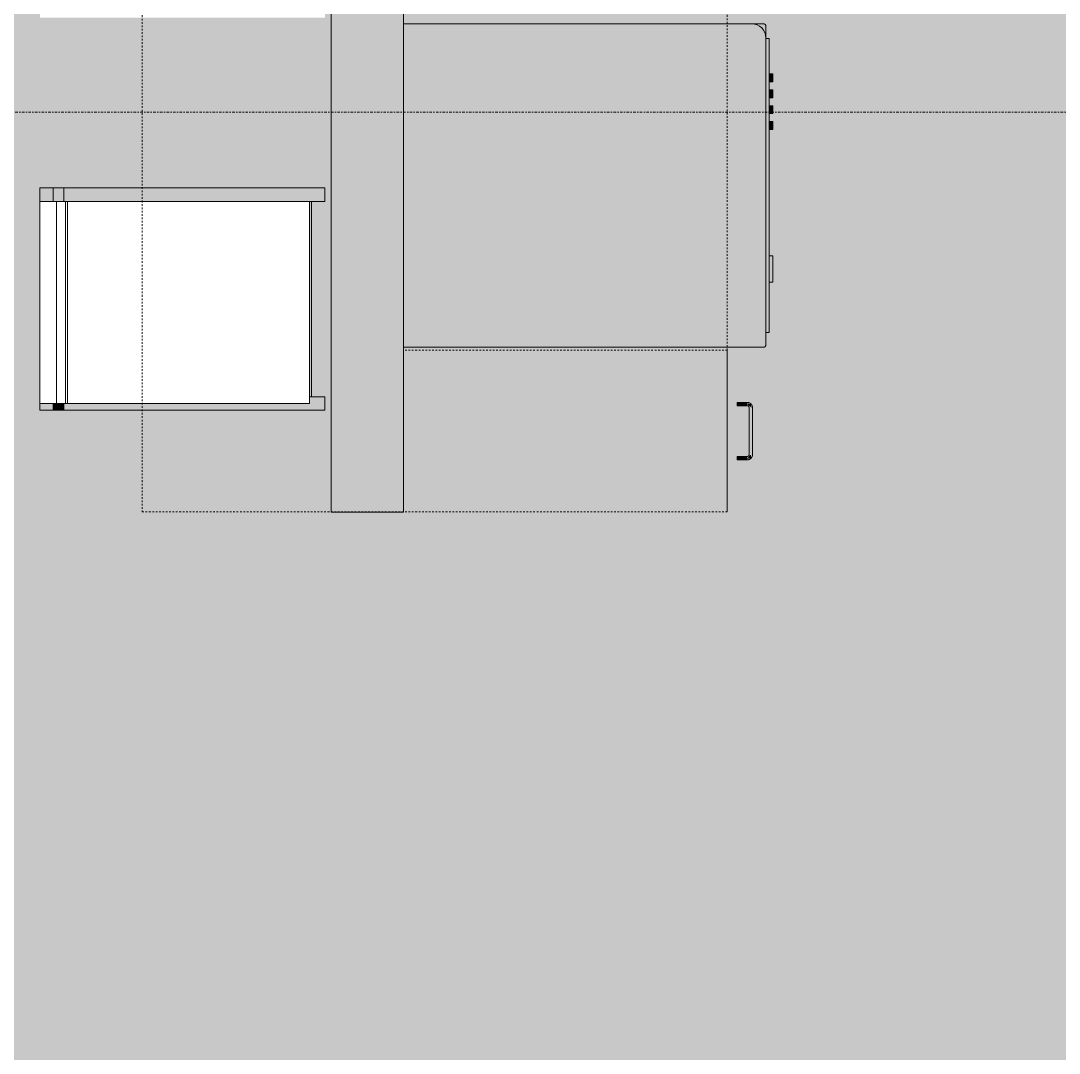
# Model space of a CAD drawing. Header units: inches. Extents: x -4218 to -1814, y 9706 to 12426.
# Drawn here: x -3633.9 to -3556.9, y 10974.4 to 11051 of the extents above; entities that cross this region are included whole.
import ezdxf

# ---------------------------------------------------------------- set-up
doc = ezdxf.new("R2010")
doc.units = ezdxf.units.IN
doc.header["$MEASUREMENT"] = 0
doc.linetypes.add('Dash', pattern=[0.25, 0.125, -0.125])
doc.linetypes.add('Dash Dot 3_16_', pattern=[0.3125, 0.1875, -0.0625, 0, -0.0625])
for name, color, linetype, lineweight in [('0-1', 7, 'Continuous', 5), ('0-2', 10, 'Continuous', 13), ('A-ANNO-SYMB-1', 150, 'Dash Dot 3_16_', 9), ('A-AREA-PATT-4', 41, 'Continuous', 9), ('A-WALL-1', 8, 'Continuous', 5), ('A-WALL-3', 10, 'Continuous', 13), ('I-FURN-1', 7, 'Continuous', 9), ('I-FURN-2', 9, 'Continuous', 9), ('Q-CASE', 31, 'Continuous', 9), ('Q-CASE-HDLN-1', 7, 'Dash', 9), ('Q-CASE-HDLN-2', 31, 'Continuous', 9), ('Q-SPCQ-1', 7, 'Continuous', 9), ('Q-SPCQ-2', 55, 'Continuous', 9)]:
    doc.layers.add(name, color=color, linetype=linetype, lineweight=lineweight)

# ---------------------------------------------------------------- blocks, each defined once
blk = doc.blocks.new('OD_CW_Countertop - OD_CW_Countertop-2487585-FLOOR PLAN - 3RD FLOOR')
at = {"layer": 'Q-CASE-HDLN-1'}
for p, q in [((109.338, 24), (0.738, 24)), ((0.738, 24), (0.738, -19.375)), ((0.738, -19.375), (97.088, -19.375))]:
    blk.add_line(p, q, dxfattribs=at)
blk = doc.blocks.new('Dishwasher_15404 - 34_ counter-547918-FLOOR PLAN - 3RD FLOOR')
at = {"layer": 'Q-SPCQ-2'}
for points in [[(0, 0), (26.678, 0), (26.875, 0.197), (26.838, 23.206), (26.678, 23.533), (26.561, 23.686), (26.299, 23.873), (26.081, 23.963), (25.803, 24), (0, 24), (0, 6.562)], [(26.875, 22.928), (26.875, 23.803), (26.817, 23.942), (26.588, 24), (26.081, 23.963), (26.339, 23.856), (26.561, 23.686), (26.731, 23.464), (26.838, 23.206)], [(27.125, 1.093), (27.125, 22.907), (26.875, 22.907), (26.875, 1.093)], [(27.375, 19.693), (27.375, 20.284), (27.125, 20.284), (27.125, 19.693)], [(27.375, 18.512), (27.375, 19.103), (27.125, 19.103), (27.125, 18.512)], [(27.375, 17.331), (27.375, 17.922), (27.125, 17.922), (27.125, 17.331)], [(27.375, 16.15), (27.375, 16.741), (27.125, 16.741), (27.125, 16.15)], [(27.375, 5.808), (27.375, 6.793), (27.125, 6.759), (27.125, 5.808)], [(27.375, 4.824), (27.375, 5.808), (27.125, 5.808), (27.125, 4.824)]]:
    blk.add_hatch(color=256, dxfattribs=at).paths.add_polyline_path(points, flags=0)
at = {"layer": 'Q-SPCQ-1'}
for p, q in [((25.803, 24), (0, 24)), ((26.678, 24), (25.803, 24)), ((26.875, 22.928), (26.875, 23.803)), ((26.875, 0.197), (26.875, 22.928)), ((26.875, 22.907), (27.125, 22.907)), ((27.125, 22.907), (27.125, 1.093)), ((27.375, 20.284), (27.125, 20.284)), ((27.375, 20.284), (27.375, 19.693)), ((27.125, 19.693), (27.375, 19.693)), ((27.375, 19.103), (27.125, 19.103)), ((27.125, 18.512), (27.375, 18.512)), ((27.375, 19.103), (27.375, 18.512)), ((27.375, 17.922), (27.125, 17.922)), ((27.375, 17.922), (27.375, 17.331)), ((27.125, 17.331), (27.375, 17.331)), ((27.375, 16.741), (27.125, 16.741)), ((27.375, 16.741), (27.375, 16.15)), ((27.125, 16.15), (27.375, 16.15)), ((27.375, 6.793), (27.125, 6.793)), ((27.375, 6.793), (27.375, 5.808)), ((27.375, 5.808), (27.375, 4.824)), ((27.125, 4.824), (27.375, 4.824)), ((26.875, 1.093), (27.125, 1.093)), ((0, 0), (26.678, 0))]:
    blk.add_line(p, q, dxfattribs=at)
for centre, radius, start, end in [((25.803, 22.928), 1.072, 360, 90), ((26.678, 23.803), 0.197, 0, 90), ((26.678, 0.197), 0.197, 270, 360), ((26.678, 0.197), 0.197, 270, 345)]:
    blk.add_arc(centre, radius, start, end, dxfattribs=at)
blk = doc.blocks.new('Bar_Stool_6722_1_ - Bar_Stool_6722_1_-1229311-FLOOR PLAN - 3RD FLOOR')
at = {"layer": 'I-FURN-2'}
for points in [[(1, 19.223), (1, 21.133), (0, 21.133), (0, 19.214), (1, 19.214)], [(16.5, 19.692), (16.5, 21.133), (15.5, 21.133), (15.5, 19.986), (16, 19.986), (16, 19.214), (16.5, 19.214)], [(15.5, 20.135), (1, 20.135), (1, 19.986), (15.5, 19.986), (15.5, 20.057)], [(0.5, 18.077), (0.5, 19.214), (0, 19.214), (0, 17.718), (0.5, 17.718)], [(1, 18.709), (1, 19.214), (0.5, 19.214), (0.5, 17.718), (1, 17.718), (1, 18.437)], [(16.5, 17.972), (16.5, 19.214), (16, 19.214), (16, 17.718), (16.5, 17.718)], [(1, 17.718), (0, 17.718), (0, 1.78), (1, 1.78), (1, 17.634)], [(16.5, 17.718), (16, 17.718), (16, 1.78), (16.5, 1.78), (16.5, 16.359)], [(1, 1.78), (0, 1.78), (0, 0.985), (1, 0.985), (1, 1.73)], [(16.5, 1.305), (16.5, 1.78), (16, 1.78), (16, 0.985), (16.5, 0.985), (16.5, 1.251)], [(1, 0.46), (1, 0.985), (0, 0.985), (0, 0), (1, 0), (1, 0.303)], [(16.5, 0.46), (16.5, 0.985), (16, 0.985), (16, 0), (16.5, 0), (16.5, 0.313)]]:
    blk.add_hatch(color=256, dxfattribs=at).paths.add_polyline_path(points, flags=0)
at = {"layer": 'I-FURN-1'}
for p, q in [((0, 19.214), (0, 21.133)), ((1, 21.133), (0, 21.133)), ((1, 21.133), (1, 20.135)), ((15.5, 20.135), (15.5, 21.133)), ((16.5, 21.133), (15.5, 21.133)), ((16.5, 21.133), (16.5, 19.214)), ((1, 20.135), (15.5, 20.135)), ((1, 20.135), (1, 20.057)), ((1, 20.057), (1, 19.986)), ((15.5, 20.057), (15.5, 20.135)), ((15.5, 19.983), (15.5, 20.057)), ((16, 19.999), (1, 19.999)), ((1, 19.886), (1, 19.986)), ((1, 17.634), (1, 19.886)), ((16, 19.986), (16, 19.886)), ((16, 19.886), (16, 17.634)), ((0, 17.718), (0, 19.214)), ((16.5, 19.214), (16.5, 17.718)), ((0, 1.78), (0, 17.718)), ((16.5, 17.718), (16.5, 1.78)), ((1, 2.034), (1, 17.634)), ((16, 17.634), (16, 2.034)), ((1, 1.78), (0, 1.78)), ((0, 1.78), (0, 0.985)), ((1, 1.906), (1, 2.034)), ((16, 2.034), (1, 2.034)), ((1, 1.241), (1, 1.906)), ((16, 1.906), (1, 1.906)), ((16, 2.034), (16, 1.906)), ((16, 1.906), (16, 1.241)), ((16.5, 1.78), (16, 1.78)), ((16.5, 0.985), (16.5, 1.78)), ((1, 0.985), (0, 0.985)), ((0, 0.985), (0, 0)), ((1, 0), (1, 1.241)), ((1, 1.241), (16, 1.241)), ((16, 1.241), (16, 0)), ((16.5, 0.985), (16, 0.985)), ((16.5, 0), (16.5, 0.985)), ((0, 0), (1, 0)), ((16, 0), (16.5, 0)), ((1, 0), (16, 0))]:
    blk.add_line(p, q, dxfattribs=at)
blk = doc.blocks.new('Drawer_Base_Cabinet_3_drawer_12205 - 12_-2354592-FLOOR PLAN - 3RD FLOOR')
at = {"layer": 'Q-CASE'}
for points in [[(-1.383, -25.5), (-1.142, -25.5), (-1.174, -24.75), (-1.383, -24.75), (-1.383, -25.447)], [(2.617, -25.5), (2.858, -25.5), (2.826, -24.75), (2.617, -24.75)], [(-1.325, -25.5), (-1.262, -25.768), (-1.012, -25.782), (-1.047, -25.687), (-1.295, -25.5)], [(-1.012, -25.75), (-1.012, -25.875), (2.488, -25.838), (2.488, -25.625), (-1.012, -25.662), (-1.012, -25.718)], [(2.488, -25.812), (2.756, -25.75), (2.77, -25.5), (2.675, -25.535), (2.488, -25.782)]]:
    blk.add_hatch(color=256, dxfattribs=at).paths.add_polyline_path(points, flags=0)
at = {"layer": 'Q-CASE-HDLN-1'}
for p, q in [((6.738, 0), (-5.262, 0)), ((-5.262, -24), (-5.262, 0)), ((6.738, -24), (6.738, 0)), ((6.738, -24), (-5.262, -24))]:
    blk.add_line(p, q, dxfattribs=at)
at = {"layer": 'Q-CASE-HDLN-2'}
for p, q in [((-1.387, -24.75), (-1.387, -25.5)), ((-1.387, -24.75), (-1.383, -24.75)), ((-1.383, -24.75), (-1.387, -24.75)), ((-1.387, -24.75), (-1.387, -25.5)), ((-1.387, -24.75), (-1.383, -24.75)), ((-1.383, -24.75), (-1.387, -24.75)), ((-1.387, -24.75), (-1.387, -25.5)), ((-1.387, -24.75), (-1.137, -24.75)), ((-1.383, -24.75), (-1.387, -24.75)), ((-1.142, -24.75), (-1.137, -24.75)), ((-1.137, -24.75), (-1.142, -24.75)), ((-1.142, -24.75), (-1.137, -24.75)), ((-1.137, -24.75), (-1.142, -24.75)), ((-1.137, -24.75), (-1.142, -24.75)), ((-1.137, -25.5), (-1.137, -24.75)), ((-1.137, -25.5), (-1.137, -24.75)), ((-1.137, -25.5), (-1.137, -24.75)), ((2.613, -24.75), (2.613, -25.5)), ((2.617, -24.75), (2.613, -24.75)), ((2.613, -24.75), (2.617, -24.75)), ((2.613, -24.75), (2.613, -25.5)), ((2.617, -24.75), (2.613, -24.75)), ((2.613, -24.75), (2.617, -24.75)), ((2.613, -24.75), (2.613, -25.5)), ((2.617, -24.75), (2.613, -24.75)), ((2.613, -24.75), (2.863, -24.75)), ((2.863, -24.75), (2.858, -24.75)), ((2.858, -24.75), (2.863, -24.75)), ((2.863, -24.75), (2.858, -24.75)), ((2.858, -24.75), (2.863, -24.75)), ((2.863, -24.75), (2.858, -24.75)), ((2.863, -25.5), (2.863, -24.75)), ((2.863, -25.5), (2.863, -24.75)), ((2.863, -25.5), (2.863, -24.75)), ((2.488, -25.625), (-1.012, -25.625)), ((-1.012, -25.875), (2.488, -25.875))]:
    blk.add_line(p, q, dxfattribs=at)
at = {"layer": 'Q-CASE-HDLN-2', "flags": 128}
for points in [[(-1.387, -25.5), (-1.387, -25.515), (-1.386, -25.53), (-1.385, -25.545), (-1.383, -25.56), (-1.38, -25.575), (-1.377, -25.589), (-1.373, -25.604), (-1.368, -25.618), (-1.363, -25.632), (-1.358, -25.646), (-1.352, -25.66), (-1.345, -25.673), (-1.338, -25.686), (-1.33, -25.699), (-1.322, -25.712), (-1.313, -25.724), (-1.304, -25.736), (-1.294, -25.747), (-1.284, -25.758)], [(-1.387, -25.5), (-1.387, -25.515), (-1.386, -25.53), (-1.385, -25.545), (-1.383, -25.56), (-1.38, -25.575), (-1.377, -25.589), (-1.373, -25.604), (-1.368, -25.618), (-1.363, -25.632), (-1.358, -25.646), (-1.352, -25.66), (-1.345, -25.673), (-1.338, -25.686), (-1.33, -25.699), (-1.322, -25.712), (-1.313, -25.724), (-1.304, -25.736), (-1.294, -25.747), (-1.284, -25.758)], [(-1.387, -25.5), (-1.387, -25.515), (-1.386, -25.53), (-1.385, -25.545), (-1.383, -25.56), (-1.38, -25.575), (-1.377, -25.589), (-1.373, -25.604), (-1.368, -25.618), (-1.363, -25.632), (-1.358, -25.646), (-1.352, -25.66), (-1.345, -25.673), (-1.338, -25.686), (-1.33, -25.699), (-1.322, -25.712), (-1.313, -25.724), (-1.304, -25.736), (-1.294, -25.747), (-1.284, -25.758), (-1.274, -25.769), (-1.263, -25.779), (-1.251, -25.789), (-1.239, -25.798), (-1.227, -25.807), (-1.215, -25.816), (-1.202, -25.823), (-1.189, -25.831), (-1.176, -25.838), (-1.162, -25.844), (-1.148, -25.85), (-1.134, -25.855), (-1.12, -25.859), (-1.105, -25.863), (-1.091, -25.867), (-1.076, -25.87), (-1.061, -25.872), (-1.046, -25.873), (-1.031, -25.875), (-1.016, -25.875), (-1.012, -25.875)], [(-1.263, -25.779), (-1.251, -25.789), (-1.239, -25.798), (-1.227, -25.807), (-1.215, -25.816), (-1.202, -25.823), (-1.189, -25.831), (-1.176, -25.838), (-1.162, -25.844), (-1.148, -25.85), (-1.134, -25.855), (-1.12, -25.859), (-1.105, -25.863), (-1.091, -25.867), (-1.076, -25.87), (-1.061, -25.872), (-1.046, -25.873), (-1.031, -25.875), (-1.016, -25.875), (-1.012, -25.875)], [(-1.263, -25.779), (-1.251, -25.789), (-1.239, -25.798), (-1.227, -25.807), (-1.215, -25.816), (-1.202, -25.823), (-1.189, -25.831), (-1.176, -25.838), (-1.162, -25.844), (-1.148, -25.85), (-1.134, -25.855), (-1.12, -25.859), (-1.105, -25.863), (-1.091, -25.867), (-1.076, -25.87), (-1.061, -25.872), (-1.046, -25.873), (-1.031, -25.875), (-1.016, -25.875), (-1.012, -25.875)], [(-1.012, -25.625), (-1.017, -25.625), (-1.022, -25.625), (-1.027, -25.624), (-1.032, -25.623), (-1.037, -25.623), (-1.042, -25.621), (-1.047, -25.62), (-1.052, -25.619), (-1.056, -25.617), (-1.061, -25.615), (-1.066, -25.613), (-1.07, -25.611), (-1.074, -25.608), (-1.079, -25.606), (-1.083, -25.603), (-1.087, -25.6), (-1.091, -25.597), (-1.095, -25.594), (-1.098, -25.591), (-1.102, -25.587), (-1.105, -25.583), (-1.109, -25.58), (-1.112, -25.576), (-1.115, -25.572), (-1.117, -25.568), (-1.12, -25.563), (-1.123, -25.559), (-1.125, -25.554), (-1.127, -25.55), (-1.129, -25.545), (-1.131, -25.541), (-1.132, -25.536), (-1.133, -25.531), (-1.135, -25.526), (-1.135, -25.521), (-1.136, -25.516), (-1.137, -25.511), (-1.137, -25.506), (-1.137, -25.501), (-1.137, -25.5)], [(-1.012, -25.625), (-1.017, -25.625), (-1.022, -25.625), (-1.027, -25.624), (-1.032, -25.623), (-1.037, -25.623), (-1.042, -25.621), (-1.047, -25.62), (-1.052, -25.619), (-1.056, -25.617), (-1.061, -25.615), (-1.066, -25.613), (-1.07, -25.611), (-1.074, -25.608), (-1.079, -25.606), (-1.083, -25.603), (-1.087, -25.6), (-1.091, -25.597), (-1.095, -25.594), (-1.098, -25.591), (-1.102, -25.587), (-1.105, -25.583), (-1.109, -25.58), (-1.112, -25.576), (-1.115, -25.572), (-1.117, -25.568), (-1.12, -25.563), (-1.123, -25.559), (-1.125, -25.554), (-1.127, -25.55), (-1.129, -25.545), (-1.131, -25.541), (-1.132, -25.536), (-1.133, -25.531), (-1.135, -25.526), (-1.135, -25.521), (-1.136, -25.516), (-1.137, -25.511), (-1.137, -25.506), (-1.137, -25.501), (-1.137, -25.5)], [(-1.012, -25.625), (-1.017, -25.625), (-1.022, -25.625), (-1.027, -25.624), (-1.032, -25.623), (-1.037, -25.623), (-1.042, -25.621), (-1.047, -25.62), (-1.052, -25.619), (-1.056, -25.617), (-1.061, -25.615), (-1.066, -25.613), (-1.07, -25.611), (-1.074, -25.608), (-1.079, -25.606), (-1.083, -25.603), (-1.087, -25.6), (-1.091, -25.597), (-1.095, -25.594), (-1.098, -25.591), (-1.102, -25.587), (-1.105, -25.583), (-1.109, -25.58), (-1.112, -25.576), (-1.115, -25.572), (-1.117, -25.568), (-1.12, -25.563), (-1.123, -25.559), (-1.125, -25.554), (-1.127, -25.55), (-1.129, -25.545), (-1.131, -25.541), (-1.132, -25.536), (-1.133, -25.531), (-1.135, -25.526), (-1.135, -25.521), (-1.136, -25.516), (-1.137, -25.511), (-1.137, -25.506), (-1.137, -25.501), (-1.137, -25.5)], [(2.488, -25.875), (2.503, -25.875), (2.518, -25.874), (2.533, -25.872), (2.547, -25.87), (2.562, -25.868), (2.577, -25.864), (2.591, -25.86), (2.606, -25.856), (2.62, -25.851), (2.634, -25.845), (2.647, -25.839), (2.661, -25.833), (2.674, -25.825), (2.687, -25.818), (2.699, -25.81), (2.712, -25.801), (2.724, -25.792), (2.735, -25.782), (2.746, -25.772), (2.757, -25.761), (2.767, -25.75), (2.777, -25.739), (2.786, -25.727), (2.795, -25.715), (2.803, -25.703), (2.811, -25.69), (2.818, -25.677), (2.825, -25.663), (2.832, -25.65), (2.837, -25.636), (2.842, -25.622), (2.847, -25.608), (2.851, -25.593), (2.854, -25.578), (2.857, -25.564), (2.86, -25.549), (2.861, -25.534), (2.862, -25.519), (2.863, -25.504), (2.863, -25.5)], [(2.613, -25.5), (2.613, -25.505), (2.612, -25.51), (2.612, -25.515), (2.611, -25.52), (2.61, -25.525), (2.609, -25.53), (2.608, -25.535), (2.606, -25.539), (2.605, -25.544), (2.603, -25.549), (2.601, -25.553), (2.599, -25.558), (2.596, -25.562), (2.594, -25.566), (2.591, -25.571), (2.588, -25.575), (2.585, -25.579), (2.582, -25.582), (2.578, -25.586), (2.575, -25.59), (2.571, -25.593), (2.567, -25.596), (2.563, -25.599), (2.559, -25.602), (2.555, -25.605), (2.551, -25.608), (2.547, -25.61), (2.542, -25.613), (2.538, -25.615), (2.533, -25.617), (2.528, -25.618), (2.524, -25.62), (2.519, -25.621), (2.514, -25.622), (2.509, -25.623), (2.504, -25.624), (2.499, -25.624), (2.494, -25.625), (2.489, -25.625), (2.488, -25.625)], [(2.488, -25.875), (2.503, -25.875), (2.518, -25.874), (2.533, -25.872), (2.547, -25.87), (2.562, -25.868), (2.577, -25.864), (2.591, -25.86), (2.606, -25.856), (2.62, -25.851), (2.634, -25.845), (2.647, -25.839), (2.661, -25.833), (2.674, -25.825), (2.687, -25.818), (2.699, -25.81), (2.712, -25.801), (2.724, -25.792), (2.735, -25.782), (2.746, -25.772)], [(2.488, -25.875), (2.503, -25.875), (2.518, -25.874), (2.533, -25.872), (2.547, -25.87), (2.562, -25.868), (2.577, -25.864), (2.591, -25.86), (2.606, -25.856), (2.62, -25.851), (2.634, -25.845), (2.647, -25.839), (2.661, -25.833), (2.674, -25.825), (2.687, -25.818), (2.699, -25.81), (2.712, -25.801), (2.724, -25.792), (2.735, -25.782), (2.746, -25.772)], [(2.613, -25.5), (2.613, -25.505), (2.612, -25.51), (2.612, -25.515), (2.611, -25.52), (2.61, -25.525), (2.609, -25.53), (2.608, -25.535), (2.606, -25.539), (2.605, -25.544), (2.603, -25.549), (2.601, -25.553), (2.599, -25.558), (2.596, -25.562), (2.594, -25.566), (2.591, -25.571), (2.588, -25.575), (2.585, -25.579), (2.582, -25.582), (2.578, -25.586), (2.575, -25.59), (2.571, -25.593), (2.567, -25.596), (2.563, -25.599), (2.559, -25.602), (2.555, -25.605), (2.551, -25.608), (2.547, -25.61), (2.542, -25.613), (2.538, -25.615), (2.533, -25.617), (2.528, -25.618), (2.524, -25.62), (2.519, -25.621), (2.514, -25.622), (2.509, -25.623), (2.504, -25.624), (2.499, -25.624), (2.494, -25.625), (2.489, -25.625)], [(2.613, -25.5), (2.613, -25.505), (2.612, -25.51), (2.612, -25.515), (2.611, -25.52), (2.61, -25.525), (2.609, -25.53), (2.608, -25.535), (2.606, -25.539), (2.605, -25.544), (2.603, -25.549), (2.601, -25.553), (2.599, -25.558), (2.596, -25.562), (2.594, -25.566), (2.591, -25.571), (2.588, -25.575), (2.585, -25.579), (2.582, -25.582), (2.578, -25.586), (2.575, -25.59), (2.571, -25.593), (2.567, -25.596), (2.563, -25.599), (2.559, -25.602), (2.555, -25.605), (2.551, -25.608), (2.547, -25.61), (2.542, -25.613), (2.538, -25.615), (2.533, -25.617), (2.528, -25.618), (2.524, -25.62), (2.519, -25.621), (2.514, -25.622), (2.509, -25.623), (2.504, -25.624), (2.499, -25.624), (2.494, -25.625), (2.489, -25.625)], [(2.767, -25.75), (2.777, -25.739), (2.786, -25.727), (2.795, -25.715), (2.803, -25.703), (2.811, -25.69), (2.818, -25.677), (2.825, -25.663), (2.832, -25.65), (2.837, -25.636), (2.842, -25.622), (2.847, -25.608), (2.851, -25.593), (2.854, -25.578), (2.857, -25.564), (2.86, -25.549), (2.861, -25.534), (2.862, -25.519), (2.863, -25.504), (2.863, -25.5)], [(2.767, -25.75), (2.777, -25.739), (2.786, -25.727), (2.795, -25.715), (2.803, -25.703), (2.811, -25.69), (2.818, -25.677), (2.825, -25.663), (2.832, -25.65), (2.837, -25.636), (2.842, -25.622), (2.847, -25.608), (2.851, -25.593), (2.854, -25.578), (2.857, -25.564), (2.86, -25.549), (2.861, -25.534), (2.862, -25.519), (2.863, -25.504), (2.863, -25.5)]]:
    blk.add_lwpolyline(points, dxfattribs=at)
blk = doc.blocks.new('CTR - 1st Phase - Unit Layouts_rvt-1-FLOOR PLAN - 3RD FLOOR')
at = {"layer": 'A-WALL-1'}
h = blk.add_hatch(color=256, dxfattribs=at)
h.paths.add_polyline_path([(-3610.924, 11014.589), (-3605.549, 11014.589), (-3605.549, 11110.939), (-3610.924, 11110.939), (-3610.924, 11022.491)], flags=0)
h.paths.add_polyline_path([(-3605.924, 11108.69), (-3606.412, 11108.69), (-3606.412, 11110.189), (-3605.924, 11110.189), (-3605.924, 11109.189)], flags=0)
at = {"layer": 'A-WALL-3'}
for p, q in [((-3610.924, 11014.589), (-3610.924, 11110.939)), ((-3605.549, 11110.939), (-3605.549, 11014.589)), ((-3610.924, 11014.589), (-3605.549, 11014.589))]:
    blk.add_line(p, q, dxfattribs=at)
at = {"layer": '0-2'}
for name, p, rotation in [('OD_CW_Countertop - OD_CW_Countertop-2487585-FLOOR PLAN - 3RD FLOOR', (-3600.924, 11013.852), 90.0000000000042), ('Bar_Stool_6722_1_ - Bar_Stool_6722_1_-1229311-FLOOR PLAN - 3RD FLOOR', (-3632.513, 11038.638), 270.0000000000968), ('Drawer_Base_Cabinet_3_drawer_12205 - 12_-2354592-FLOOR PLAN - 3RD FLOOR', (-3605.549, 11019.852), 90.0000000000325)]:
    blk.add_blockref(name, p, dxfattribs=dict(at, rotation=rotation))
blk.add_blockref('Dishwasher_15404 - 34_ counter-547918-FLOOR PLAN - 3RD FLOOR', (-3605.549, 11026.814), dxfattribs=at)

msp = doc.modelspace()

# ---------------------------------------------------------------- hatches: boundary and pattern name
at = {"layer": 'A-AREA-PATT-4'}
h = msp.add_hatch(color=256, dxfattribs=at)
h.paths.add_polyline_path([(-3519.74874, 10916.70734), (-3555.74874, 10916.70734), (-3555.74874, 10918.45734), (-3519.74874, 10918.45734), (-3519.74874, 10917.33234)], flags=0)
h.paths.add_polyline_path([(-3505.92374, 10971.4894), (-3541.92374, 10971.4894), (-3541.92374, 10973.2394), (-3505.92374, 10973.2394), (-3505.92374, 10972.1144)], flags=0)
h.paths.add_polyline_path([(-3851.84874, 10841.1894), (-3619.99874, 10841.1894), (-3619.99874, 10868.82529), (-3615.24874, 10868.82529), (-3615.24874, 10841.1894), (-3555.37105, 10841.1894), (-3555.37105, 10848.91562), (-3555.24408, 10849.88003), (-3554.87183, 10850.77873), (-3554.27967, 10851.55045), (-3553.50794, 10852.14262), (-3552.60925, 10852.51487), (-3551.56852, 10852.64184), (-3550.25649, 10852.64184), (-3550.60421, 10855.66562), (-3551.79596, 10856.66562), (-3552.36273, 10857.66562), (-3552.63067, 10858.66562), (-3552.80767, 10859.66942), (-3552.89483, 10860.66562), (-3552.72052, 10862.65801), (-3552.18258, 10864.66562), (-3551.45464, 10866.66562), (-3550.52202, 10868.66562), (-3549.13459, 10870.66562), (-3548.13459, 10871.66562), (-3547.26857, 10872.16562), (-3545.89483, 10872.66562), (-3544.89483, 10872.66562), (-3543.52109, 10872.16562), (-3542.65506, 10871.66562), (-3541.65506, 10870.66562), (-3540.26763, 10868.66562), (-3539.33502, 10866.66562), (-3538.60708, 10864.66562), (-3538.06914, 10862.65801), (-3537.89483, 10860.66562), (-3538.06914, 10859.17514), (-3538.15898, 10858.66562), (-3538.42693, 10857.66562), (-3538.9937, 10856.66562), (-3540.18545, 10855.66562), (-3540.53317, 10852.64184), (-3539.14483, 10852.64184), (-3538.18041, 10852.51487), (-3537.28172, 10852.14262), (-3536.50999, 10851.55045), (-3535.91783, 10850.77873), (-3535.54557, 10849.88003), (-3535.41861, 10848.91562), (-3535.41861, 10841.1894), (-3487.92374, 10841.1894), (-3487.92374, 10863.70029), (-3523.92374, 10863.70029), (-3523.92374, 10868.45029), (-3487.92374, 10868.45029), (-3487.92374, 10904.45029), (-3538.37374, 10904.45029), (-3538.37374, 10909.20029), (-3520.74874, 10909.20029), (-3520.74874, 10914.70734), (-3519.74874, 10914.70734), (-3519.74874, 10916.70734), (-3517.81124, 10916.70734), (-3517.81124, 10917.33234), (-3515.93624, 10917.33234), (-3515.93624, 10916.70734), (-3513.99874, 10916.70734), (-3513.99874, 10914.70734), (-3515.99874, 10914.70734), (-3515.99874, 10909.20029), (-3487.92374, 10909.20029), (-3487.92374, 10922.3894), (-3513.92374, 10922.3894), (-3513.92374, 10947.3894), (-3487.92374, 10947.3894), (-3487.92374, 10960.2144), (-3515.99874, 10960.2144), (-3515.99874, 10954.70734), (-3513.99874, 10954.70734), (-3513.99874, 10952.70734), (-3515.93624, 10952.70734), (-3515.93624, 10952.08234), (-3517.81124, 10952.08234), (-3517.81124, 10952.70734), (-3519.74874, 10952.70734), (-3519.74874, 10954.70734), (-3520.74874, 10954.70734), (-3520.74874, 10964.9644), (-3505.92374, 10964.9644), (-3505.92374, 10971.4894), (-3503.98624, 10971.4894), (-3503.98624, 10972.1144), (-3501.92374, 10972.1144), (-3501.92374, 11006.8644), (-3503.98624, 11006.8644), (-3503.98624, 11007.4894), (-3505.92374, 11007.4894), (-3505.92374, 11034.1894), (-3487.92374, 11034.1894), (-3487.92374, 11079.4394), (-3500.17374, 11079.4394), (-3500.17374, 11092.9394), (-3487.92374, 11092.9394), (-3487.92374, 11094.9394), (-3500.17374, 11094.9394), (-3500.17374, 11108.4394), (-3487.92374, 11108.4394), (-3487.92374, 11123.1894), (-3502.67374, 11123.1894), (-3502.67374, 11110.9394), (-3513.17374, 11110.9394), (-3513.17374, 11123.1894), (-3514.67374, 11123.1894), (-3514.67374, 11110.9394), (-3525.17374, 11110.9394), (-3525.17374, 11123.1894), (-3526.04185, 11123.1894), (-3526.04185, 11122.8144), (-3525.92374, 11122.8144), (-3525.92374, 11098.8144), (-3555.92374, 11098.8144), (-3555.92374, 11123.1894), (-3556.67374, 11123.1894), (-3556.67374, 11110.9394), (-3558.92374, 11110.9394), (-3558.92374, 11099.1894), (-3558.42374, 11099.1894), (-3558.42374, 11098.64632), (-3558.64012, 11098.59708), (-3558.80596, 11098.52403), (-3559.08826, 11098.48641), (-3559.17374, 11098.4394), (-3567.053, 11098.4394), (-3567.08535, 11097.6894), (-3567.11124, 11097.6894), (-3567.17374, 11097.42152), (-3567.42374, 11097.35101), (-3567.42374, 11097.3144), (-3570.92374, 11097.35101), (-3570.92374, 11097.3769), (-3571.19696, 11097.4694), (-3571.26213, 11097.6894), (-3571.29448, 11097.6894), (-3571.29448, 11098.4394), (-3579.29874, 11098.4394), (-3579.47802, 11098.51324), (-3579.75377, 11098.5507), (-3579.97509, 11098.63805), (-3580.04874, 11098.64632), (-3580.04874, 11099.1894), (-3579.42374, 11099.1894), (-3579.42374, 11110.9394), (-3591.17374, 11110.9394), (-3591.17374, 11123.1894), (-3592.67374, 11123.1894), (-3592.67374, 11110.9394), (-3603.17374, 11110.9394), (-3603.17374, 11123.1894), (-3604.67374, 11123.1894), (-3604.67374, 11110.9394), (-3605.54874, 11110.9394), (-3605.54874, 11085.6894), (-3581.54874, 11085.6894), (-3581.54874, 11084.9394), (-3581.04874, 11084.9394), (-3581.04874, 11071.0644), (-3580.54874, 11071.0644), (-3580.54874, 11070.5644), (-3581.04874, 11070.5644), (-3581.04874, 11069.5644), (-3581.54874, 11069.5644), (-3581.54874, 11068.8144), (-3581.04874, 11068.8144), (-3581.04874, 11067.8144), (-3580.54874, 11067.8144), (-3580.54874, 11067.3144), (-3581.04874, 11067.3144), (-3581.04874, 11053.4394), (-3581.54874, 11053.4394), (-3581.54874, 11052.6894), (-3605.54874, 11052.6894), (-3605.54874, 11050.8144), (-3578.81734, 11050.79234), (-3578.73139, 11050.75674), (-3578.67374, 11050.61755), (-3578.65266, 11049.72146), (-3578.42374, 11049.72146), (-3578.42374, 11047.09829), (-3578.17374, 11047.09829), (-3578.17374, 11046.50774), (-3578.42374, 11046.50774), (-3578.42374, 11045.91719), (-3578.17374, 11045.91719), (-3578.17374, 11045.32664), (-3578.42374, 11045.32664), (-3578.42374, 11044.73609), (-3578.17374, 11044.73609), (-3578.17374, 11044.14553), (-3578.42374, 11044.14553), (-3578.42374, 11043.55498), (-3578.17374, 11043.55498), (-3578.17374, 11042.96443), (-3578.42374, 11042.96443), (-3578.42374, 11033.60694), (-3578.17374, 11033.5734), (-3578.17374, 11031.63844), (-3578.42374, 11031.63844), (-3578.42374, 11027.90734), (-3578.67374, 11027.90734), (-3578.68044, 11026.9603), (-3578.87059, 11026.8144), (-3605.54874, 11026.8144), (-3605.54874, 11014.5894), (-3610.92374, 11014.5894), (-3610.92374, 11110.9394), (-3615.17374, 11110.9394), (-3615.17374, 11123.1894), (-3728.41204, 11123.1894), (-3728.41204, 11107.0644), (-3746.41204, 11107.0644), (-3746.41204, 11111.0644), (-3782.41204, 11111.0644), (-3782.41204, 11107.0644), (-3800.41204, 11107.0644), (-3800.41204, 11123.1894), (-3851.84874, 11123.1894), (-3851.84874, 11049.5769), (-3854.72374, 11049.5769), (-3854.72374, 11011.5519), (-3851.84874, 11011.5519), (-3851.84874, 10972.5894), (-3709.79874, 10972.5894), (-3709.79874, 10967.8394), (-3851.84874, 10967.8394), (-3851.84874, 10967.4519), (-3829.53624, 10967.4519), (-3829.53624, 10939.5769), (-3851.84874, 10939.5769), (-3851.84874, 10937.52934), (-3824.32374, 10937.52934), (-3824.32374, 10938.8269), (-3819.57374, 10938.8269), (-3819.57374, 10932.77934), (-3851.84874, 10932.77934), (-3851.84874, 10852.39803)], flags=0)
h.paths.add_polyline_path([(-3527.10037, 10842.70029), (-3527.12166, 10842.70029), (-3527.12166, 10866.70029), (-3527.37166, 10866.70029), (-3527.37166, 10867.93426), (-3527.54874, 10867.93426), (-3527.54874, 10869.43426), (-3527.37166, 10869.43426), (-3527.37166, 10884.70029), (-3527.12166, 10884.70029), (-3527.10037, 10887.70029), (-3525.87166, 10887.70029), (-3525.87166, 10884.70029), (-3525.62166, 10884.70029), (-3525.62166, 10866.70029), (-3525.87166, 10866.70029), (-3525.89296, 10842.70029), (-3527.03793, 10842.70029)], flags=0)
h.paths.add_polyline_path([(-3786.43367, 10843.3769), (-3786.43367, 10923.3769), (-3708.43367, 10923.3769), (-3708.43367, 10843.3769)], flags=0)
h.paths.add_polyline_path([(-3688.50183, 10843.8769), (-3706.50183, 10843.8769), (-3706.50183, 10861.8769), (-3688.50183, 10861.8769)], flags=0)
h.paths.add_polyline_path([(-3790.43367, 10843.8769), (-3808.43367, 10843.8769), (-3808.43367, 10861.8769), (-3790.43367, 10861.8769), (-3790.43367, 10861.60911)], flags=0)
h.paths.add_polyline_path([(-3523.29874, 10843.8894), (-3523.92374, 10843.8894), (-3523.92374, 10845.70029), (-3519.17374, 10845.70029), (-3519.17374, 10843.8894), (-3519.79874, 10843.8894)], flags=0)
h.paths.add_polyline_path([(-3596.31626, 10844.0644), (-3596.9633, 10844.14958), (-3597.56626, 10844.39933), (-3598.08402, 10844.79663), (-3598.48132, 10845.3144), (-3598.73107, 10845.91735), (-3598.81626, 10846.5644), (-3598.81626, 10858.06636), (-3598.7031, 10858.92587), (-3598.37134, 10859.7268), (-3597.8436, 10860.41457), (-3597.15582, 10860.94232), (-3596.31626, 10861.27916), (-3595.49539, 10861.38723), (-3582.63122, 10861.38723), (-3581.63122, 10861.22898), (-3580.88122, 10860.91832), (-3580.15634, 10860.3621), (-3579.60013, 10859.63723), (-3579.25048, 10858.7931), (-3579.13122, 10857.88723), (-3579.13122, 10846.5644), (-3579.2164, 10845.91735), (-3579.46615, 10845.3144), (-3579.86345, 10844.79663), (-3580.38122, 10844.39933), (-3580.98417, 10844.14958), (-3581.63122, 10844.0644), (-3595.49539, 10844.0644)], flags=0)
h.paths.add_polyline_path([(-3527.54874, 10886.20029), (-3527.54874, 10887.70029), (-3527.22314, 10887.70029), (-3527.22314, 10886.20029), (-3527.37166, 10886.20029)], flags=0)
h.paths.add_polyline_path([(-3619.99874, 10902.82529), (-3619.99874, 10904.45029), (-3648.74874, 10904.45029), (-3648.74874, 10913.4644), (-3649.49874, 10913.4644), (-3649.49874, 10915.9644), (-3648.74874, 10915.9644), (-3648.74874, 10938.2144), (-3647.37374, 10938.2144), (-3647.37374, 10958.2144), (-3648.74874, 10958.2144), (-3648.74874, 10958.4644), (-3649.49874, 10958.4644), (-3649.49874, 10960.9644), (-3648.74874, 10960.9644), (-3648.74874, 10967.8394), (-3673.79874, 10967.8394), (-3673.79874, 10972.5894), (-3586.49874, 10972.5894), (-3586.49874, 10960.9644), (-3585.74874, 10960.9644), (-3585.74874, 10958.4644), (-3586.49874, 10958.4644), (-3586.49874, 10936.2144), (-3587.87374, 10936.2144), (-3587.87374, 10916.2144), (-3586.49874, 10916.2144), (-3586.49874, 10915.9644), (-3585.74874, 10915.9644), (-3585.74874, 10913.4644), (-3586.49874, 10913.4644), (-3586.49874, 10909.20029), (-3570.37374, 10909.20029), (-3570.37374, 10904.45029), (-3615.24874, 10904.45029), (-3615.24874, 10902.82529), (-3619.37374, 10902.82529)], flags=0)
h.paths.add_polyline_path([(-3615.24874, 10909.20029), (-3591.24874, 10909.20029), (-3591.24874, 10913.4644), (-3591.99874, 10913.4644), (-3591.99874, 10915.9644), (-3591.24874, 10915.9644), (-3591.24874, 10916.2144), (-3589.24874, 10916.2144), (-3589.24874, 10938.2144), (-3587.87374, 10938.2144), (-3587.87374, 10958.2144), (-3591.24874, 10958.2144), (-3591.24874, 10958.4644), (-3591.99874, 10958.4644), (-3591.99874, 10960.9644), (-3591.24874, 10960.9644), (-3591.24874, 10967.8394), (-3615.24874, 10967.8394), (-3615.24874, 10912.7241)], flags=0)
h.paths.add_polyline_path([(-3619.99874, 10909.20029), (-3619.99874, 10967.8394), (-3643.99874, 10967.8394), (-3643.99874, 10960.9644), (-3643.24874, 10960.9644), (-3643.24874, 10958.4644), (-3643.99874, 10958.4644), (-3643.99874, 10958.2144), (-3645.99874, 10958.2144), (-3645.99874, 10936.2144), (-3647.37374, 10936.2144), (-3647.37374, 10916.2144), (-3643.99874, 10916.2144), (-3643.99874, 10915.9644), (-3643.24874, 10915.9644), (-3643.24874, 10913.4644), (-3643.99874, 10913.4644), (-3643.99874, 10909.20029), (-3633.03776, 10909.20029)], flags=0)
h.paths.add_polyline_path([(-3580.04874, 11018.46866), (-3580.79874, 11018.50101), (-3580.79874, 11018.71014), (-3580.04874, 11018.67778), (-3580.01947, 11018.62301), (-3579.88713, 11018.8394), (-3579.92374, 11018.8394), (-3579.88713, 11022.3394), (-3579.83135, 11022.36779), (-3580.04874, 11022.50101), (-3580.04874, 11022.46866), (-3580.79874, 11022.50101), (-3580.79874, 11022.71014), (-3580.04874, 11022.67778), (-3580.04874, 11022.6519), (-3579.78086, 11022.5894), (-3579.71035, 11022.3394), (-3579.67374, 11022.3394), (-3579.71035, 11018.8394), (-3579.73624, 11018.8394), (-3579.82874, 11018.56617), (-3580.04874, 11018.50101), (-3580.04874, 11018.48114)], flags=0)
h.paths.add_polyline_path([(-3632.51322, 11022.13794), (-3632.51322, 11038.63794), (-3611.38031, 11038.63794), (-3611.38031, 11037.63794), (-3612.37781, 11037.63794), (-3612.37781, 11023.13794), (-3611.38031, 11023.13794), (-3611.38031, 11022.13794), (-3632.2101, 11022.13794)], flags=0)
h.paths.add_polyline_path([(-3801.87401, 11022.7894), (-3802.90177, 11022.7894), (-3802.90177, 11057.7894), (-3796.90177, 11057.7894), (-3796.90177, 11058.7894), (-3724.90177, 11058.7894), (-3724.90177, 11057.7894), (-3718.90177, 11057.7894), (-3718.90177, 11022.7894)], flags=0)
h.paths.add_polyline_path([(-3501.92374, 11037.9394), (-3519.92374, 11037.9394), (-3519.92374, 11073.6894), (-3489.92374, 11073.6894), (-3489.92374, 11037.9394), (-3501.25968, 11037.9394)], flags=0)
h.paths.add_polyline_path([(-3632.51322, 11051.25926), (-3632.51322, 11067.75926), (-3611.38031, 11067.75926), (-3611.38031, 11066.75926), (-3612.37781, 11066.75926), (-3612.37781, 11052.25926), (-3611.38031, 11052.25926), (-3611.38031, 11051.25926), (-3632.49832, 11051.25926)], flags=0)
h.paths.add_polyline_path([(-3835.64126, 11062.1144), (-3847.90177, 11062.1144), (-3847.90177, 11110.1144), (-3812.90177, 11110.1144), (-3812.90177, 11104.1144), (-3811.90177, 11104.1144), (-3811.90177, 11068.1144), (-3812.90177, 11068.1144), (-3812.90177, 11062.1144)], flags=0)
h.paths.add_polyline_path([(-3681.40177, 11062.1144), (-3708.90177, 11062.1144), (-3708.90177, 11068.1144), (-3709.90177, 11068.1144), (-3709.90177, 11104.1144), (-3708.90177, 11104.1144), (-3708.90177, 11110.1144), (-3673.90177, 11110.1144), (-3673.90177, 11062.1144), (-3677.90177, 11062.1144)], flags=0)
h.paths.add_polyline_path([(-3632.2101, 11081.38058), (-3632.51322, 11081.38058), (-3632.51322, 11097.88058), (-3611.38031, 11097.88058), (-3611.38031, 11096.88058), (-3612.37781, 11096.88058), (-3612.37781, 11082.38058), (-3611.38031, 11082.38058), (-3611.38031, 11081.38058), (-3632.19999, 11081.38058)], flags=0)
h.paths.add_polyline_path([(-3512.67374, 11090.81866), (-3513.42374, 11090.85101), (-3513.42374, 11090.8769), (-3513.6889, 11090.92423), (-3513.76213, 11091.1894), (-3513.79874, 11091.1894), (-3513.76213, 11094.6894), (-3513.73624, 11094.6894), (-3513.67374, 11094.95727), (-3513.42374, 11095.02778), (-3513.42374, 11095.06014), (-3512.67374, 11095.02778), (-3512.67374, 11094.81866), (-3513.42374, 11094.85101), (-3513.45837, 11094.8769), (-3513.61124, 11094.6894), (-3513.54874, 11094.6894), (-3513.58535, 11091.1894), (-3513.61124, 11091.15477), (-3513.42374, 11091.0019), (-3513.42374, 11091.06014), (-3512.67374, 11091.02778), (-3512.67374, 11090.83114)], flags=0)
h.paths.add_polyline_path([(-3502.42299, 11091.20095), (-3502.42299, 11091.6894), (-3500.92374, 11091.6894), (-3500.92374, 11091.20095), (-3501.92419, 11091.20095)], flags=0)
h.paths.add_polyline_path([(-3502.42299, 11096.1894), (-3502.42299, 11096.67784), (-3500.92374, 11096.67784), (-3500.92374, 11096.1894), (-3501.92419, 11096.1894)], flags=0)
h.paths.add_polyline_path([(-3567.42374, 11097.4394), (-3567.26213, 11097.6894), (-3567.29448, 11097.6894), (-3567.29448, 11098.4394), (-3571.053, 11098.4394), (-3571.08535, 11097.6894), (-3571.14012, 11097.66013), (-3570.92374, 11097.52778), (-3570.92374, 11097.5644), (-3567.42374, 11097.52778), (-3567.42374, 11097.47175)], flags=0)
h.paths.add_polyline_path([(-3601.43529, 11108.69014), (-3601.92374, 11108.69014), (-3601.92374, 11110.1894), (-3601.43529, 11110.1894), (-3601.43529, 11109.18895)], flags=0)
h.paths.add_polyline_path([(-3516.41218, 11108.69014), (-3516.41218, 11110.1894), (-3515.92374, 11110.1894), (-3515.92374, 11108.69014)], flags=0)
h.paths.add_polyline_path([(-3511.92374, 11108.69014), (-3511.92374, 11110.1894), (-3511.43529, 11110.1894), (-3511.43529, 11108.69014)], flags=0)
h.paths.add_polyline_path([(-3573.17374, 11121.1894), (-3573.17374, 11123.1894), (-3574.67374, 11123.1894), (-3574.67374, 11121.1894)], flags=0)

# ---------------------------------------------------------------- linework, layer by layer
at = {"layer": 'A-ANNO-SYMB-1'}
msp.add_line((-3996.0647, 11044.25156), (-2065.90437, 11044.25156), dxfattribs=at)

# ---------------------------------------------------------------- block references
at = {"layer": '0-1'}
msp.add_blockref('CTR - 1st Phase - Unit Layouts_rvt-1-FLOOR PLAN - 3RD FLOOR', (0, 0), dxfattribs=at)

doc.saveas('drawing.dxf')
